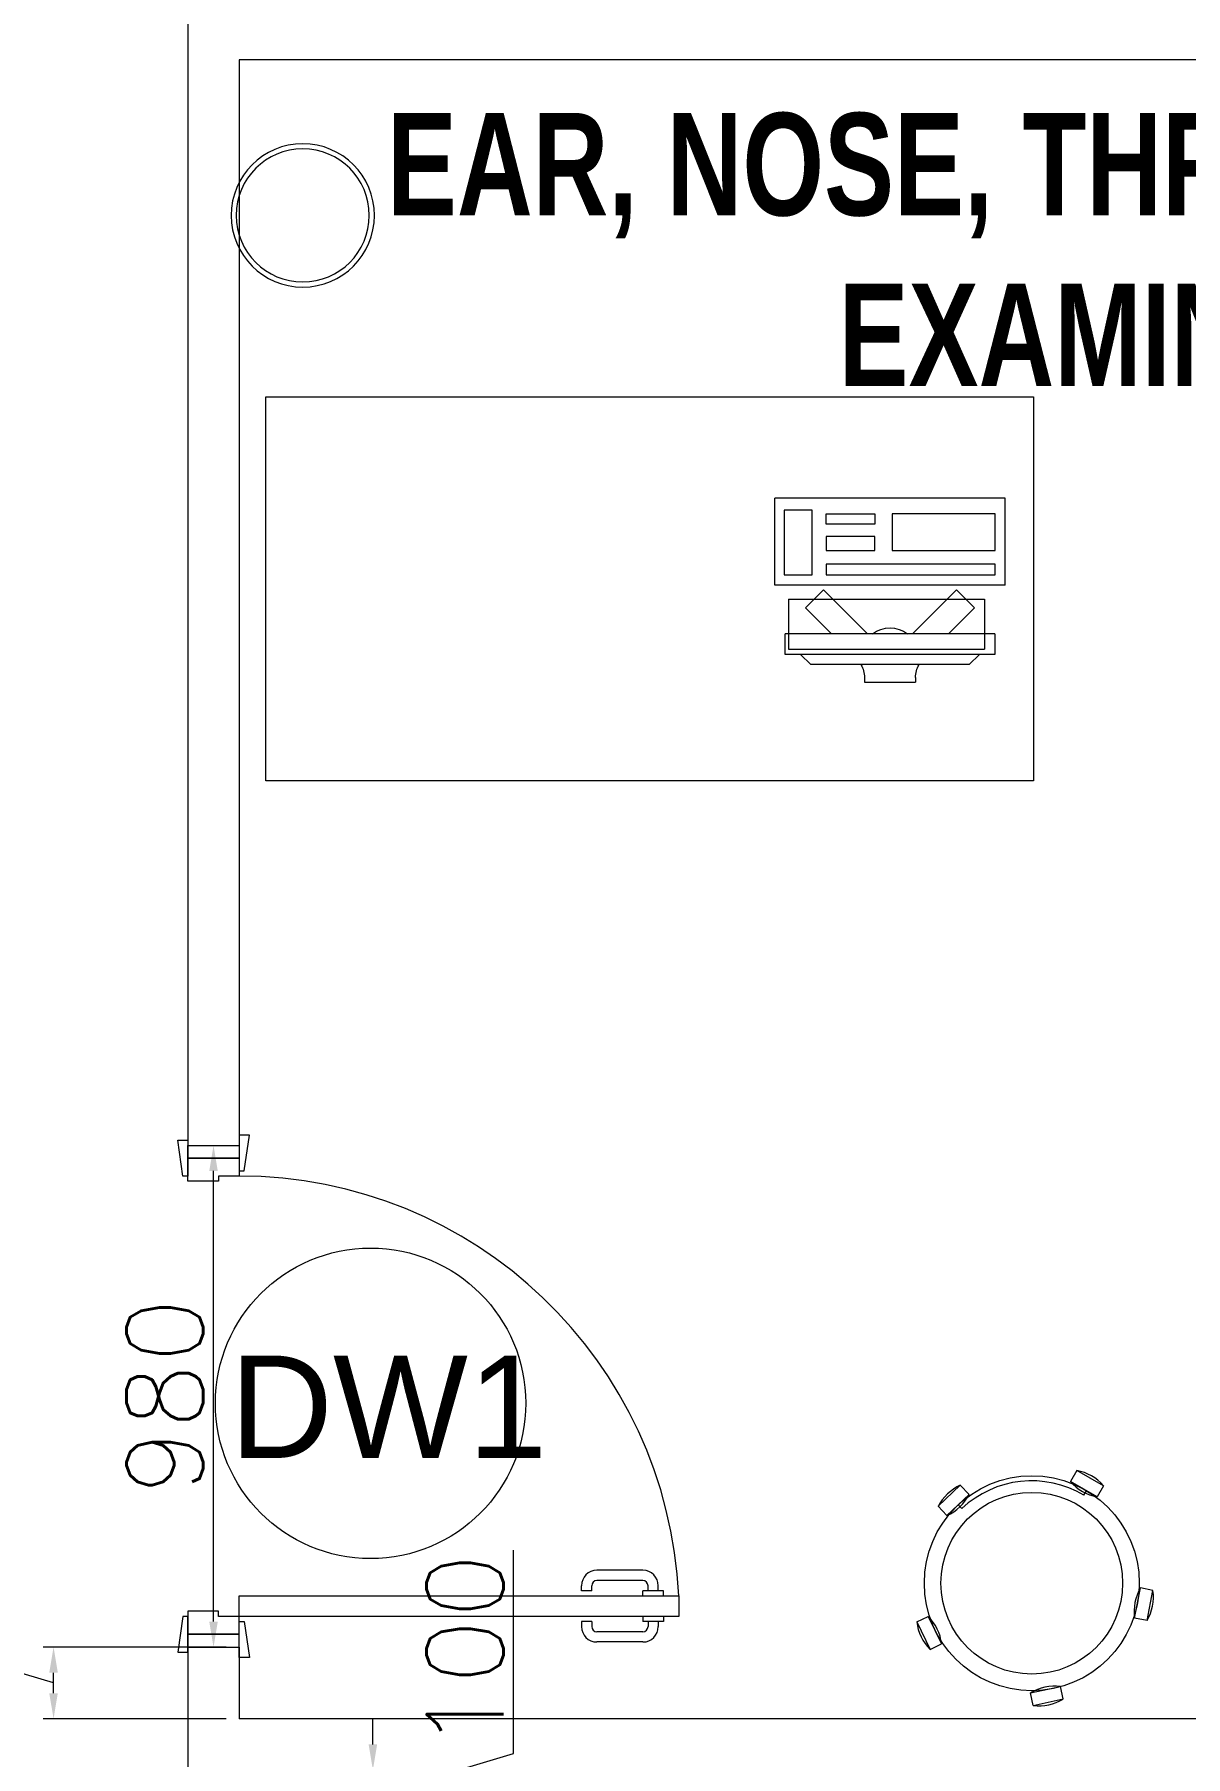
# Model space of a CAD drawing. Header units: millimetres. Extents: x -2143172 to 5255, y -610845 to 279739.
# Drawn here: x -1062957 to -1060707, y -591072 to -587708 of the extents above; entities that cross this region are included whole.
import ezdxf

# ---------------------------------------------------------------- set-up
doc = ezdxf.new("R2010")
doc.units = ezdxf.units.MM
doc.header["$LTSCALE"] = 30
doc.linetypes.add('HIDDEN', pattern=[9.525, 6.35, -3.175])
doc.layers.get('0').update_dxf_attribs({"lineweight": 5})
doc.layers.get('Defpoints').update_dxf_attribs({"lineweight": 5})
for name, color, linetype, lineweight in [('72_EGR_BASE_TEXT', 7, 'Continuous', 5), ('dims.', 152, 'Continuous', 5), ('DTAG', 20, 'Continuous', 9), ('LOADING', 163, 'Continuous', 5), ('Walls', 32, 'Continuous', 5)]:
    doc.layers.add(name, color=color, linetype=linetype, lineweight=lineweight)
doc.layers.add('Wooden Joinery', color=7, linetype='Continuous', lineweight=5, true_color=0x521300)
doc.styles.add('SIMPLEX', font='SIMPLEX.shx', dxfattribs={"height": 150})
doc.styles.add('TTLB-A0-JeddahDP$0$swis721', font='swiss.ttf')
doc.styles.add('X3G_ENTITY_9EC9', font='swisscl.ttf', dxfattribs={"height": 0.2})
doc.dimstyles.new('Buk', dxfattribs={"dimtxt": 150, "dimasz": 50, "dimexe": 20, "dimexo": 25, "dimgap": 20, "dimtad": 1, "dimdec": 0, "dimrnd": 5, "dimdsep": 46, "dimtxsty": 'SIMPLEX', "dimcen": 0, "dimdle": 20, "dimclrd": 256, "dimclre": 256, "dimclrt": 256, "dimadec": 0, "dimazin": 0, "dimtfac": 0.0075, "dimtdec": 0, "dimtmove": 1, "dimatfit": 2, "dimldrblk": 'ARCHTICK', "dimfxl": 1, "dimtolj": 1, "dimtzin": 0, "dimlwd": -1, "dimlwe": -1, "dimarcsym": 0})

# ---------------------------------------------------------------- blocks, each defined once
blk = doc.blocks.new('*D350')
at = {"layer": 'Defpoints', "color": 0, "transparency": 16777216}
for p in [(-1062919.6, -590858.1), (-1062557, -590858.1, 0.1), (-1062557, -590998.1, 0.1)]:
    blk.add_point(p, dxfattribs=at)
at = {"layer": 'dims.', "transparency": 16777216}
for p, q in [((-1063044.6, -590890.6), (-1063044.6, -590493.5)), ((-1062919.6, -590928.1), (-1063044.6, -590890.6)), ((-1062919.6, -590948.1), (-1062919.6, -590908.1))]:
    blk.add_line(p, q, dxfattribs=at)
at = {"layer": 'dims.', "linetype": 'Continuous', "transparency": 16777216}
for p, q in [((-1062582, -590858.1), (-1062939.6, -590858.1)), ((-1062582, -590998.1), (-1062939.6, -590998.1))]:
    blk.add_line(p, q, dxfattribs=at)
at = {"layer": 'dims.', "transparency": 16777216}
for points in [[(-1062928, -590908.1), (-1062911.3, -590908.1), (-1062919.6, -590858.1)], [(-1062928, -590948.1), (-1062911.3, -590948.1), (-1062919.6, -590998.1)]]:
    blk.add_solid(points, dxfattribs=at)
at = {"layer": 'dims.', "transparency": 16777216, "insert": (-1063139.6, -590692.1), "char_height": 150, "attachment_point": 5, "rotation": 90, "style": 'SIMPLEX'}
blk.add_mtext('\\A1;140', dxfattribs=at)
blk = doc.blocks.new('_ArchTick')
at = {"color": 0, "linetype": 'ByBlock', "const_width": 0.15}
blk.add_lwpolyline([(-0.5, -0.5), (0.5, 0.5)], dxfattribs=at)
blk = doc.blocks.new('*D351')
at = {"layer": 'Defpoints', "color": 0, "transparency": 16777216}
for p in [(-1062607, -589878.1, 0.1), (-1062607, -589878.1), (-1062607, -590858.1, 0.1)]:
    blk.add_point(p, dxfattribs=at)
at = {"layer": 'dims.', "linetype": 'Continuous', "transparency": 16777216}
for p, q in [((-1062632, -589878.1), (-1062627, -589878.1)), ((-1062582, -590858.1), (-1062587, -590858.1))]:
    blk.add_line(p, q, dxfattribs=at)
at = {"layer": 'dims.', "transparency": 16777216}
blk.add_line((-1062607, -590808.1), (-1062607, -589928.1), dxfattribs=at)
for points in [[(-1062615.3, -589928.1), (-1062598.7, -589928.1), (-1062607, -589878.1)], [(-1062615.3, -590808.1), (-1062598.7, -590808.1), (-1062607, -590858.1)]]:
    blk.add_solid(points, dxfattribs=at)
at = {"layer": 'dims.', "transparency": 16777216, "insert": (-1062702, -590368.1), "char_height": 150, "attachment_point": 5, "rotation": 90, "style": 'SIMPLEX'}
blk.add_mtext('\\A1;980', dxfattribs=at)
blk = doc.blocks.new('*D352')
at = {"layer": 'Defpoints', "color": 0, "transparency": 16777216}
for p in [(-1062557, -591098.1, 0.1), (-1062557, -591198.1, 0.1), (-1062295.6, -591198.1)]:
    blk.add_point(p, dxfattribs=at)
at = {"layer": 'dims.', "transparency": 16777216}
for p, q in [((-1062020.6, -591065.6), (-1062020.6, -590668.5)), ((-1062295.6, -591048.1), (-1062295.6, -590998.1)), ((-1062295.6, -591148.1), (-1062020.6, -591065.6)), ((-1062295.6, -591098.1), (-1062295.6, -591198.1)), ((-1062295.6, -591098.1), (-1062295.6, -591198.1)), ((-1062295.6, -591248.1), (-1062295.6, -591298.1))]:
    blk.add_line(p, q, dxfattribs=at)
at = {"layer": 'dims.', "linetype": 'Continuous', "transparency": 16777216}
for p, q in [((-1062532, -591098.1), (-1062275.6, -591098.1)), ((-1062532, -591198.1), (-1062275.6, -591198.1))]:
    blk.add_line(p, q, dxfattribs=at)
at = {"layer": 'dims.', "transparency": 16777216}
for points in [[(-1062303.9, -591048.1), (-1062287.2, -591048.1), (-1062295.6, -591098.1)], [(-1062303.9, -591248.1), (-1062287.2, -591248.1), (-1062295.6, -591198.1)]]:
    blk.add_solid(points, dxfattribs=at)
at = {"layer": 'dims.', "transparency": 16777216, "insert": (-1062115.6, -590867.1), "char_height": 150, "attachment_point": 5, "rotation": 90, "style": 'SIMPLEX'}
blk.add_mtext('\\A1;100', dxfattribs=at)
blk = doc.blocks.new('A$C72370EFE')
at = {"layer": 'Wooden Joinery'}
for p, q in [((-0.01, -0.03), (-0.01, -0.07)), ((0, -0.03), (-0.01, -0.03)), ((0.04, -0.03), (0.05, -0.03)), ((0.05, -0.03), (0.05, -0.07)), ((-0.01, -0.04), (-0.02, -0.04)), ((-0.01, -0.06), (-0.02, -0.06)), ((0.05, -0.04), (0.06, -0.04)), ((0.05, -0.06), (0.06, -0.06)), ((-0.05, -0.07), (-0.05, -0.16)), ((-0.03, -0.07), (-0.03, -0.16)), ((0, -0.07), (-0.01, -0.07)), ((0.04, -0.07), (0.05, -0.07)), ((0.07, -0.07), (0.07, -0.16)), ((0.09, -0.07), (0.09, -0.16)), ((-0.01, -0.17), (-0.02, -0.17)), ((-0.01, -0.19), (-0.02, -0.19)), ((-0.01, -0.17), (-0.01, -0.19)), ((0.05, -0.17), (0.06, -0.17)), ((0.05, -0.17), (0.05, -0.19)), ((0.05, -0.19), (0.06, -0.19))]:
    blk.add_line(p, q, dxfattribs=at)
for centre, radius, start, end in [((-0.02, -0.07), 0.03, 90, 180), ((-0.02, -0.07), 0.01, 90, 180), ((0.06, -0.07), 0.03, 0, 90), ((0.06, -0.07), 0.01, 0, 90), ((-0.02, -0.16), 0.03, 180, 270), ((-0.02, -0.16), 0.01, 180, 270), ((0.06, -0.16), 0.01, 270, 0), ((0.06, -0.16), 0.03, 270, 0)]:
    blk.add_arc(centre, radius, start, end, dxfattribs=at)
blk = doc.blocks.new('A$C5DAD61B4')
at = {"layer": 'Wooden Joinery'}
for points in [[(80, 959.1), (80, 969.1), (10, 979.1), (10, 959.1)], [(940, 959.1), (940, 969.1), (1010, 979.1), (1010, 959.1)], [(70, 859.1), (70, 849.1), (0, 839.1), (0, 859.1)], [(120, 859.1), (120, 0), (80, 0), (80, 859.1)], [(950, 859.1), (950, 849.1), (1020, 839.1), (1020, 859.1)]]:
    blk.add_lwpolyline(points, close=True, dxfattribs=at)
for points in [[(45, 859.1), (45, 959.1), (20, 959.1), (20, 859.1), (45, 859.1)], [(45, 859.1), (80, 859.1), (80, 899.1), (90, 899.1), (90, 959.1), (45, 959.1), (45, 859.1)], [(975, 859.1), (940, 859.1), (940, 899.1), (930, 899.1), (930, 959.1), (975, 959.1), (975, 859.1)], [(975, 859.1), (975, 959.1), (1000, 959.1), (1000, 859.1), (975, 859.1)]]:
    blk.add_lwpolyline(points, dxfattribs=at)
blk.add_arc((80, 859.1), 860, 272.666, 0, dxfattribs=at)
at = {"layer": 'Wooden Joinery', "xscale": 999.9999999998854, "yscale": 999.9999999998854, "zscale": 999.9999999998854, "rotation": 180}
blk.add_blockref('A$C72370EFE', (120, 0), dxfattribs=at)
blk = doc.blocks.new('A$C164D1FF0')
at = {"layer": 'DTAG'}
blk.add_circle((0, 0), 303.3, dxfattribs=at)
at = {"layer": 'DTAG', "insert": (-275.2, 93.3), "char_height": 200, "width": 6547.939, "attachment_point": 1, "style": 'TTLB-A0-JeddahDP$0$swis721'}
blk.add_mtext('DW1', dxfattribs=at)
blk = doc.blocks.new('WM00001-P')
blk.add_circle((0, 0), 0.14)
at = {"color": 8}
blk.add_circle((0, 0), 0.13, dxfattribs=at)
blk = doc.blocks.new('ITCWLS1-P')
for p, q in [((-0.17, 0.45), (-0.17, 0)), ((-0.17, 0.45), (0, 0.45)), ((0, 0.45), (0, 0)), ((-0.2651, 0.43, 0), (-0.3051, 0.43, 0)), ((-0.3051, 0.43, 0), (-0.3051, 0.02, 0)), ((-0.2651, 0.43, 0), (-0.2651, 0.02, 0)), ((-0.1496, 0.4305), (-0.1291, 0.4305)), ((-0.1291, 0.4305), (-0.1291, 0.4089)), ((-0.3251, 0.38, 0), (-0.3051, 0.4, 0)), ((-0.3251, 0.38, 0), (-0.3251, 0.07, 0)), ((-0.3251, 0.07, 0), (-0.3051, 0.05, 0)), ((-0.3051, 0.02, 0), (-0.2651, 0.02, 0)), ((-0.17, 0), (0, 0))]:
    blk.add_line(p, q)
at = {"color": 8, "linetype": 'HIDDEN'}
for p, q in [((-0.197, 0.4094), (-0.295, 0.4094)), ((-0.295, 0.0264), (-0.295, 0.4094)), ((-0.197, 0.0264), (-0.197, 0.4094)), ((-0.197, 0.0264), (-0.295, 0.0264))]:
    blk.add_line(p, q, dxfattribs=at)
at = {"color": 1, "extrusion": (2.48281e-10, 3.18408e-10, -1)}
for p, q in [((-0.2651, 0.3395), (-0.2144, 0.3902)), ((-0.1791, 0.3548), (-0.2144, 0.3902)), ((-0.2651, 0.2688), (-0.1791, 0.3548))]:
    blk.add_line(p, q, dxfattribs=at)
at = {"color": 1}
for p, q in [((-0.3503, 0.275), (-0.3596, 0.275)), ((-0.3596, 0.175), (-0.3596, 0.275)), ((-0.3503, 0.175), (-0.3596, 0.175))]:
    blk.add_line(p, q, dxfattribs=at)
at = {"color": 1, "extrusion": (2.48281e-10, -3.18408e-10, -1)}
for p, q in [((-0.2651, 0.1812), (-0.1791, 0.0952)), ((-0.2651, 0.1105), (-0.2144, 0.0598)), ((-0.1791, 0.0952), (-0.2144, 0.0598))]:
    blk.add_line(p, q, dxfattribs=at)
blk.add_lwpolyline([(-0.1291, 0.4089), (-0.1291, 0.1), (-0.1496, 0.1), (-0.1496, 0.4305)])
for points in [[(-0.1019, 0.4305), (-0.0304, 0.4305), (-0.0304, 0.2294), (-0.1019, 0.2294)], [(-0.1019, 0.1954), (-0.0747, 0.1954), (-0.0747, 0.1), (-0.1019, 0.1)], [(-0.0304, 0.1954), (-0.0508, 0.1954), (-0.0508, 0.1), (-0.0304, 0.1)], [(-0.1496, 0.0727), (-0.0236, 0.0727), (-0.0236, 0.0182), (-0.1496, 0.0182)]]:
    blk.add_lwpolyline(points, close=True)
at = {"color": 250, "linetype": 'Continuous'}
for points in [[(-0.1496, 0.1), (-0.1496, 0.1), (-0.1496, 0.1), (-0.1496, 0.1), (-0.1496, 0.1), (-0.1496, 0.1), (-0.1496, 0.1), (-0.1496, 0.1), (-0.1496, 0.1)], [(-0.1496, 0.1), (-0.1496, 0.1), (-0.1496, 0.1), (-0.1496, 0.1), (-0.1496, 0.1), (-0.1496, 0.1), (-0.1496, 0.1), (-0.1496, 0.1), (-0.1496, 0.1), (-0.1496, 0.1), (-0.1496, 0.1), (-0.1496, 0.1), (-0.1496, 0.1), (-0.1496, 0.1), (-0.1496, 0.1), (-0.1496, 0.1), (-0.1496, 0.1), (-0.1496, 0.1)], [(-0.1496, 0.1), (-0.1496, 0.1), (-0.1496, 0.1), (-0.1496, 0.1), (-0.1496, 0.1), (-0.1496, 0.1), (-0.1496, 0.1), (-0.1496, 0.1), (-0.1496, 0.1), (-0.1496, 0.1)], [(-0.1496, 0.1), (-0.1496, 0.1), (-0.1496, 0.1), (-0.1496, 0.1), (-0.1496, 0.1), (-0.1496, 0.1), (-0.1496, 0.1)], [(-0.1496, 0.1), (-0.1496, 0.1), (-0.1496, 0.1), (-0.1496, 0.1), (-0.1496, 0.1), (-0.1496, 0.1), (-0.1496, 0.1), (-0.1496, 0.1), (-0.1496, 0.1), (-0.1496, 0.1)], [(-0.1496, 0.1), (-0.1496, 0.1), (-0.1496, 0.1), (-0.1496, 0.1), (-0.1496, 0.1), (-0.1496, 0.1), (-0.1496, 0.1), (-0.1496, 0.1), (-0.1496, 0.1), (-0.1496, 0.1), (-0.1496, 0.1), (-0.1496, 0.1), (-0.1496, 0.1), (-0.1496, 0.1), (-0.1496, 0.1)], [(-0.1496, 0.1), (-0.1496, 0.1), (-0.1496, 0.1), (-0.1496, 0.1), (-0.1496, 0.1), (-0.1496, 0.1), (-0.1496, 0.1), (-0.1496, 0.1), (-0.1496, 0.1), (-0.1496, 0.1)], [(-0.1496, 0.1), (-0.1496, 0.1), (-0.1496, 0.1), (-0.1496, 0.1), (-0.1496, 0.1), (-0.1496, 0.1), (-0.1496, 0.1), (-0.1496, 0.1), (-0.1496, 0.1), (-0.1496, 0.1)], [(-0.1496, 0.1), (-0.1496, 0.1), (-0.1496, 0.1), (-0.1496, 0.1), (-0.1496, 0.1), (-0.1496, 0.1), (-0.1496, 0.1), (-0.1496, 0.1), (-0.1496, 0.1), (-0.1496, 0.1), (-0.1496, 0.1), (-0.1496, 0.1), (-0.1496, 0.1), (-0.1496, 0.1), (-0.1496, 0.1), (-0.1496, 0.1), (-0.1496, 0.1), (-0.1496, 0.1), (-0.1496, 0.1), (-0.1496, 0.1), (-0.1496, 0.1), (-0.1496, 0.1), (-0.1496, 0.1), (-0.1496, 0.1), (-0.1496, 0.1), (-0.1496, 0.1), (-0.1496, 0.1), (-0.1496, 0.1), (-0.1496, 0.1), (-0.1496, 0.1), (-0.1496, 0.1), (-0.1496, 0.1), (-0.1496, 0.1), (-0.1496, 0.1), (-0.1496, 0.1), (-0.1496, 0.1), (-0.1496, 0.1), (-0.1496, 0.1), (-0.1496, 0.1), (-0.1496, 0.1), (-0.1496, 0.1), (-0.1496, 0.1), (-0.1496, 0.1), (-0.1496, 0.1), (-0.1496, 0.1), (-0.1496, 0.1), (-0.1496, 0.1), (-0.1496, 0.1), (-0.1496, 0.1), (-0.1496, 0.1), (-0.1496, 0.1), (-0.1496, 0.1), (-0.1496, 0.1), (-0.1496, 0.1)], [(-0.1496, 0.1), (-0.1496, 0.1), (-0.1496, 0.1), (-0.1496, 0.1), (-0.1496, 0.1), (-0.1496, 0.1), (-0.1496, 0.1), (-0.1496, 0.1), (-0.1496, 0.1), (-0.1496, 0.1), (-0.1496, 0.1), (-0.1496, 0.1), (-0.1496, 0.1), (-0.1496, 0.1), (-0.1496, 0.1), (-0.1496, 0.1), (-0.1496, 0.1), (-0.1496, 0.1), (-0.1496, 0.1), (-0.1496, 0.1), (-0.1496, 0.1), (-0.1496, 0.1), (-0.1496, 0.1), (-0.1496, 0.1), (-0.1496, 0.1), (-0.1496, 0.1), (-0.1496, 0.1), (-0.1496, 0.1), (-0.1496, 0.1), (-0.1496, 0.1), (-0.1496, 0.1), (-0.1496, 0.1), (-0.1496, 0.1), (-0.1496, 0.1), (-0.1496, 0.1), (-0.1496, 0.1), (-0.1496, 0.1), (-0.1496, 0.1), (-0.1496, 0.1), (-0.1496, 0.1), (-0.1496, 0.1), (-0.1496, 0.1), (-0.1496, 0.1), (-0.1496, 0.1), (-0.1496, 0.1), (-0.1496, 0.1), (-0.1496, 0.1), (-0.1496, 0.1), (-0.1496, 0.1), (-0.1496, 0.1), (-0.1496, 0.1), (-0.1496, 0.1), (-0.1496, 0.1), (-0.1496, 0.1), (-0.1496, 0.1), (-0.1496, 0.1), (-0.1496, 0.1), (-0.1496, 0.1), (-0.1496, 0.1), (-0.1496, 0.1), (-0.1496, 0.1), (-0.1496, 0.1), (-0.1496, 0.1), (-0.1496, 0.1), (-0.1496, 0.1), (-0.1496, 0.1), (-0.1496, 0.1), (-0.1496, 0.1), (-0.1496, 0.1), (-0.1496, 0.1), (-0.1496, 0.1), (-0.1496, 0.1), (-0.1496, 0.1), (-0.1496, 0.1), (-0.1496, 0.1), (-0.1496, 0.1), (-0.1496, 0.1), (-0.1496, 0.1), (-0.1496, 0.1), (-0.1496, 0.1), (-0.1496, 0.1), (-0.1496, 0.1), (-0.1496, 0.1), (-0.1496, 0.1), (-0.1496, 0.1), (-0.1496, 0.1), (-0.1496, 0.1), (-0.1496, 0.1), (-0.1496, 0.1)], [(-0.1496, 0.1), (-0.1496, 0.1), (-0.1496, 0.1), (-0.1496, 0.1), (-0.1496, 0.1), (-0.1496, 0.1), (-0.1496, 0.1), (-0.1496, 0.1), (-0.1496, 0.1), (-0.1496, 0.1), (-0.1496, 0.1), (-0.1496, 0.1)], [(-0.1496, 0.1), (-0.1496, 0.1), (-0.1496, 0.1), (-0.1496, 0.1), (-0.1496, 0.1), (-0.1496, 0.1), (-0.1496, 0.1)], [(-0.1496, 0.1), (-0.1496, 0.1), (-0.1496, 0.1), (-0.1496, 0.1), (-0.1496, 0.1), (-0.1496, 0.1), (-0.1496, 0.1), (-0.1496, 0.1), (-0.1496, 0.1), (-0.1496, 0.1), (-0.1496, 0.1), (-0.1496, 0.1), (-0.1496, 0.1), (-0.1496, 0.1), (-0.1496, 0.1), (-0.1496, 0.1), (-0.1496, 0.1)], [(-0.1496, 0.1), (-0.1496, 0.1), (-0.1496, 0.1), (-0.1496, 0.1), (-0.1496, 0.1), (-0.1496, 0.1), (-0.1496, 0.1), (-0.1496, 0.1), (-0.1496, 0.1), (-0.1496, 0.1), (-0.1496, 0.1), (-0.1496, 0.1), (-0.1496, 0.1), (-0.1496, 0.1), (-0.1496, 0.1), (-0.1496, 0.1), (-0.1496, 0.1), (-0.1496, 0.1), (-0.1496, 0.1), (-0.1496, 0.1), (-0.1496, 0.1), (-0.1496, 0.1), (-0.1496, 0.1), (-0.1496, 0.1), (-0.1496, 0.1), (-0.1496, 0.1), (-0.1496, 0.1), (-0.1496, 0.1), (-0.1496, 0.1), (-0.1496, 0.1), (-0.1496, 0.1), (-0.1496, 0.1), (-0.1496, 0.1), (-0.1496, 0.1), (-0.1496, 0.1), (-0.1496, 0.1), (-0.1496, 0.1), (-0.1496, 0.1), (-0.1496, 0.1), (-0.1496, 0.1), (-0.1496, 0.1), (-0.1496, 0.1), (-0.1496, 0.1), (-0.1496, 0.1), (-0.1496, 0.1), (-0.1496, 0.1), (-0.1496, 0.1), (-0.1496, 0.1), (-0.1496, 0.1), (-0.1496, 0.1), (-0.1496, 0.1), (-0.1496, 0.1), (-0.1496, 0.1), (-0.1496, 0.1), (-0.1496, 0.1), (-0.1496, 0.1), (-0.1496, 0.1), (-0.1496, 0.1), (-0.1496, 0.1), (-0.1496, 0.1), (-0.1496, 0.1), (-0.1496, 0.1), (-0.1496, 0.1), (-0.1496, 0.1), (-0.1496, 0.1), (-0.1496, 0.1), (-0.1496, 0.1), (-0.1496, 0.1), (-0.1496, 0.1), (-0.1496, 0.1), (-0.1496, 0.1), (-0.1496, 0.1), (-0.1496, 0.1), (-0.1496, 0.1), (-0.1496, 0.1), (-0.1496, 0.1), (-0.1496, 0.1), (-0.1496, 0.1), (-0.1496, 0.1), (-0.1496, 0.1), (-0.1496, 0.1), (-0.1496, 0.1), (-0.1496, 0.1), (-0.1496, 0.1), (-0.1496, 0.1), (-0.1496, 0.1), (-0.1496, 0.1), (-0.1496, 0.1), (-0.1496, 0.1), (-0.1496, 0.1), (-0.1496, 0.1), (-0.1496, 0.1), (-0.1496, 0.1), (-0.1496, 0.1), (-0.1496, 0.1), (-0.1496, 0.1), (-0.1496, 0.1), (-0.1496, 0.1), (-0.1496, 0.1), (-0.1496, 0.1), (-0.1496, 0.1), (-0.1496, 0.1), (-0.1496, 0.1), (-0.1496, 0.1), (-0.1496, 0.1), (-0.1496, 0.1), (-0.1496, 0.1), (-0.1496, 0.1), (-0.1496, 0.1), (-0.1496, 0.1), (-0.1496, 0.1)], [(-0.1496, 0.1), (-0.1496, 0.1), (-0.1496, 0.1), (-0.1496, 0.1), (-0.1496, 0.1), (-0.1496, 0.1), (-0.1496, 0.1), (-0.1496, 0.1)]]:
    blk.add_lwpolyline(points, dxfattribs=at)
for points in [[(-0.1496, 0.1), (-0.1496, 0.1), (-0.1496, 0.1), (-0.1496, 0.1), (-0.1496, 0.1), (-0.1496, 0.1), (-0.1496, 0.1), (-0.1496, 0.1), (-0.1496, 0.1), (-0.1496, 0.1), (-0.1496, 0.1), (-0.1496, 0.1), (-0.1496, 0.1), (-0.1496, 0.1), (-0.1496, 0.1), (-0.1496, 0.1), (-0.1496, 0.1), (-0.1496, 0.1), (-0.1496, 0.1), (-0.1496, 0.1), (-0.1496, 0.1), (-0.1496, 0.1), (-0.1496, 0.1), (-0.1496, 0.1), (-0.1496, 0.1), (-0.1496, 0.1), (-0.1496, 0.1), (-0.1496, 0.1), (-0.1496, 0.1), (-0.1496, 0.1), (-0.1496, 0.1), (-0.1496, 0.1), (-0.1496, 0.1), (-0.1496, 0.1), (-0.1496, 0.1), (-0.1496, 0.1), (-0.1496, 0.1), (-0.1496, 0.1), (-0.1496, 0.1), (-0.1496, 0.1), (-0.1496, 0.1), (-0.1496, 0.1), (-0.1496, 0.1), (-0.1496, 0.1), (-0.1496, 0.1), (-0.1496, 0.1), (-0.1496, 0.1), (-0.1496, 0.1), (-0.1496, 0.1), (-0.1496, 0.1), (-0.1496, 0.1), (-0.1496, 0.1), (-0.1496, 0.1), (-0.1496, 0.1), (-0.1496, 0.1), (-0.1496, 0.1), (-0.1496, 0.1), (-0.1496, 0.1), (-0.1496, 0.1), (-0.1496, 0.1), (-0.1496, 0.1), (-0.1496, 0.1), (-0.1496, 0.1), (-0.1496, 0.1), (-0.1496, 0.1), (-0.1496, 0.1), (-0.1496, 0.1), (-0.1496, 0.1), (-0.1496, 0.1), (-0.1496, 0.1), (-0.1496, 0.1), (-0.1496, 0.1), (-0.1496, 0.1), (-0.1496, 0.1), (-0.1496, 0.1), (-0.1496, 0.1), (-0.1496, 0.1), (-0.1496, 0.1), (-0.1496, 0.1), (-0.1496, 0.1), (-0.1496, 0.1), (-0.1496, 0.1), (-0.1496, 0.1), (-0.1496, 0.1), (-0.1496, 0.1), (-0.1496, 0.1), (-0.1496, 0.1), (-0.1496, 0.1), (-0.1496, 0.1), (-0.1496, 0.1), (-0.1496, 0.1), (-0.1496, 0.1), (-0.1496, 0.1), (-0.1496, 0.1), (-0.1496, 0.1), (-0.1496, 0.1), (-0.1496, 0.1), (-0.1496, 0.1), (-0.1496, 0.1), (-0.1496, 0.1), (-0.1496, 0.1), (-0.1496, 0.1), (-0.1496, 0.1), (-0.1496, 0.1), (-0.1496, 0.1), (-0.1496, 0.1), (-0.1496, 0.1), (-0.1496, 0.1), (-0.1496, 0.1), (-0.1496, 0.1), (-0.1496, 0.1), (-0.1496, 0.1), (-0.1496, 0.1), (-0.1496, 0.1), (-0.1496, 0.1), (-0.1496, 0.1), (-0.1496, 0.1), (-0.1496, 0.1), (-0.1496, 0.1), (-0.1496, 0.1), (-0.1496, 0.1), (-0.1496, 0.1), (-0.1496, 0.1), (-0.1496, 0.1), (-0.1496, 0.1), (-0.1496, 0.1), (-0.1496, 0.1), (-0.1496, 0.1), (-0.1496, 0.1), (-0.1496, 0.1), (-0.1496, 0.1), (-0.1496, 0.1), (-0.1496, 0.1), (-0.1496, 0.1), (-0.1496, 0.1), (-0.1496, 0.1), (-0.1496, 0.1), (-0.1496, 0.1), (-0.1496, 0.1), (-0.1496, 0.1), (-0.1496, 0.1), (-0.1496, 0.1), (-0.1496, 0.1), (-0.1496, 0.1), (-0.1496, 0.1), (-0.1496, 0.1), (-0.1496, 0.1), (-0.1496, 0.1), (-0.1496, 0.1), (-0.1496, 0.1), (-0.1496, 0.1), (-0.1496, 0.1), (-0.1496, 0.1), (-0.1496, 0.1), (-0.1496, 0.1), (-0.1496, 0.1), (-0.1496, 0.1), (-0.1496, 0.1), (-0.1496, 0.1), (-0.1496, 0.1), (-0.1496, 0.1), (-0.1496, 0.1), (-0.1496, 0.1), (-0.1496, 0.1), (-0.1496, 0.1), (-0.1496, 0.1), (-0.1496, 0.1), (-0.1496, 0.1), (-0.1496, 0.1), (-0.1496, 0.1), (-0.1496, 0.1), (-0.1496, 0.1), (-0.1496, 0.1), (-0.1496, 0.1), (-0.1496, 0.1), (-0.1496, 0.1), (-0.1496, 0.1), (-0.1496, 0.1), (-0.1496, 0.1), (-0.1496, 0.1), (-0.1496, 0.1), (-0.1496, 0.1), (-0.1496, 0.1), (-0.1496, 0.1), (-0.1496, 0.1), (-0.1496, 0.1), (-0.1496, 0.1), (-0.1496, 0.1), (-0.1496, 0.1), (-0.1496, 0.1), (-0.1496, 0.1), (-0.1496, 0.1), (-0.1496, 0.1), (-0.1496, 0.1), (-0.1496, 0.1), (-0.1496, 0.1), (-0.1496, 0.1), (-0.1496, 0.1), (-0.1496, 0.1), (-0.1496, 0.1), (-0.1496, 0.1), (-0.1496, 0.1), (-0.1496, 0.1), (-0.1496, 0.1), (-0.1496, 0.1), (-0.1496, 0.1), (-0.1496, 0.1), (-0.1496, 0.1), (-0.1496, 0.1), (-0.1496, 0.1), (-0.1496, 0.1), (-0.1496, 0.1), (-0.1496, 0.1), (-0.1496, 0.1), (-0.1496, 0.1), (-0.1496, 0.1), (-0.1496, 0.1), (-0.1496, 0.1), (-0.1496, 0.1), (-0.1496, 0.1), (-0.1496, 0.1), (-0.1496, 0.1), (-0.1496, 0.1), (-0.1496, 0.1), (-0.1496, 0.1), (-0.1496, 0.1), (-0.1496, 0.1), (-0.1496, 0.1), (-0.1496, 0.1), (-0.1496, 0.1), (-0.1496, 0.1), (-0.1496, 0.1), (-0.1496, 0.1), (-0.1496, 0.1), (-0.1496, 0.1), (-0.1496, 0.1), (-0.1496, 0.1), (-0.1496, 0.1), (-0.1496, 0.1), (-0.1496, 0.1), (-0.1496, 0.1), (-0.1496, 0.1), (-0.1496, 0.1), (-0.1496, 0.1), (-0.1496, 0.1), (-0.1496, 0.1), (-0.1496, 0.1), (-0.1496, 0.1), (-0.1496, 0.1), (-0.1496, 0.1), (-0.1496, 0.1), (-0.1496, 0.1), (-0.1496, 0.1), (-0.1496, 0.1), (-0.1496, 0.1), (-0.1496, 0.1), (-0.1496, 0.1), (-0.1496, 0.1), (-0.1496, 0.1), (-0.1496, 0.1), (-0.1496, 0.1), (-0.1496, 0.1), (-0.1496, 0.1), (-0.1496, 0.1), (-0.1496, 0.1), (-0.1496, 0.1), (-0.1496, 0.1), (-0.1496, 0.1), (-0.1496, 0.1), (-0.1496, 0.1), (-0.1496, 0.1), (-0.1496, 0.1), (-0.1496, 0.1), (-0.1496, 0.1), (-0.1496, 0.1), (-0.1496, 0.1), (-0.1496, 0.1)], [(-0.1496, 0.1), (-0.1496, 0.1), (-0.1496, 0.1), (-0.1496, 0.1), (-0.1496, 0.1), (-0.1496, 0.1), (-0.1496, 0.1), (-0.1496, 0.1), (-0.1496, 0.1), (-0.1496, 0.1), (-0.1496, 0.1), (-0.1496, 0.1), (-0.1496, 0.1), (-0.1496, 0.1), (-0.1496, 0.1), (-0.1496, 0.1), (-0.1496, 0.1), (-0.1496, 0.1), (-0.1496, 0.1), (-0.1496, 0.1), (-0.1496, 0.1), (-0.1496, 0.1), (-0.1496, 0.1), (-0.1496, 0.1), (-0.1496, 0.1), (-0.1496, 0.1), (-0.1496, 0.1), (-0.1496, 0.1), (-0.1496, 0.1), (-0.1496, 0.1), (-0.1496, 0.1), (-0.1496, 0.1), (-0.1496, 0.1), (-0.1496, 0.1), (-0.1496, 0.1), (-0.1496, 0.1), (-0.1496, 0.1), (-0.1496, 0.1), (-0.1496, 0.1), (-0.1496, 0.1), (-0.1496, 0.1), (-0.1496, 0.1), (-0.1496, 0.1), (-0.1496, 0.1), (-0.1496, 0.1), (-0.1496, 0.1), (-0.1496, 0.1), (-0.1496, 0.1), (-0.1496, 0.1), (-0.1496, 0.1), (-0.1496, 0.1), (-0.1496, 0.1), (-0.1496, 0.1), (-0.1496, 0.1), (-0.1496, 0.1), (-0.1496, 0.1), (-0.1496, 0.1), (-0.1496, 0.1), (-0.1496, 0.1), (-0.1496, 0.1), (-0.1496, 0.1), (-0.1496, 0.1), (-0.1496, 0.1), (-0.1496, 0.1), (-0.1496, 0.1), (-0.1496, 0.1), (-0.1496, 0.1), (-0.1496, 0.1), (-0.1496, 0.1), (-0.1496, 0.1), (-0.1496, 0.1), (-0.1496, 0.1), (-0.1496, 0.1), (-0.1496, 0.1), (-0.1496, 0.1), (-0.1496, 0.1), (-0.1496, 0.1), (-0.1496, 0.1), (-0.1496, 0.1), (-0.1496, 0.1), (-0.1496, 0.1), (-0.1496, 0.1), (-0.1496, 0.1), (-0.1496, 0.1), (-0.1496, 0.1), (-0.1496, 0.1), (-0.1496, 0.1), (-0.1496, 0.1), (-0.1496, 0.1), (-0.1496, 0.1), (-0.1496, 0.1), (-0.1496, 0.1), (-0.1496, 0.1), (-0.1496, 0.1), (-0.1496, 0.1), (-0.1496, 0.1), (-0.1496, 0.1), (-0.1496, 0.1), (-0.1496, 0.1), (-0.1496, 0.1), (-0.1496, 0.1), (-0.1496, 0.1), (-0.1496, 0.1), (-0.1496, 0.1), (-0.1496, 0.1), (-0.1496, 0.1), (-0.1496, 0.1), (-0.1496, 0.1), (-0.1496, 0.1), (-0.1496, 0.1), (-0.1496, 0.1), (-0.1496, 0.1), (-0.1496, 0.1), (-0.1496, 0.1), (-0.1496, 0.1), (-0.1496, 0.1), (-0.1496, 0.1), (-0.1496, 0.1), (-0.1496, 0.1), (-0.1496, 0.1), (-0.1496, 0.1), (-0.1496, 0.1), (-0.1496, 0.1), (-0.1496, 0.1), (-0.1496, 0.1), (-0.1496, 0.1), (-0.1496, 0.1), (-0.1496, 0.1), (-0.1496, 0.1), (-0.1496, 0.1), (-0.1496, 0.1), (-0.1496, 0.1), (-0.1496, 0.1), (-0.1496, 0.1), (-0.1496, 0.1), (-0.1496, 0.1), (-0.1496, 0.1), (-0.1496, 0.1), (-0.1496, 0.1), (-0.1496, 0.1), (-0.1496, 0.1), (-0.1496, 0.1), (-0.1496, 0.1), (-0.1496, 0.1), (-0.1496, 0.1), (-0.1496, 0.1), (-0.1496, 0.1), (-0.1496, 0.1), (-0.1496, 0.1), (-0.1496, 0.1), (-0.1496, 0.1), (-0.1496, 0.1), (-0.1496, 0.1), (-0.1496, 0.1), (-0.1496, 0.1), (-0.1496, 0.1), (-0.1496, 0.1), (-0.1496, 0.1), (-0.1496, 0.1), (-0.1496, 0.1), (-0.1496, 0.1), (-0.1496, 0.1), (-0.1496, 0.1), (-0.1496, 0.1), (-0.1496, 0.1), (-0.1496, 0.1), (-0.1496, 0.1), (-0.1496, 0.1), (-0.1496, 0.1), (-0.1496, 0.1), (-0.1496, 0.1), (-0.1496, 0.1), (-0.1496, 0.1), (-0.1496, 0.1), (-0.1496, 0.1), (-0.1496, 0.1), (-0.1496, 0.1), (-0.1496, 0.1), (-0.1496, 0.1), (-0.1496, 0.1), (-0.1496, 0.1), (-0.1496, 0.1), (-0.1496, 0.1), (-0.1496, 0.1), (-0.1496, 0.1), (-0.1496, 0.1), (-0.1496, 0.1), (-0.1496, 0.1), (-0.1496, 0.1), (-0.1496, 0.1), (-0.1496, 0.1), (-0.1496, 0.1), (-0.1496, 0.1), (-0.1496, 0.1), (-0.1496, 0.1), (-0.1496, 0.1), (-0.1496, 0.1), (-0.1496, 0.1), (-0.1496, 0.1), (-0.1496, 0.1), (-0.1496, 0.1), (-0.1496, 0.1), (-0.1496, 0.1), (-0.1496, 0.1), (-0.1496, 0.1), (-0.1496, 0.1), (-0.1496, 0.1), (-0.1496, 0.1), (-0.1496, 0.1), (-0.1496, 0.1), (-0.1496, 0.1), (-0.1496, 0.1), (-0.1496, 0.1), (-0.1496, 0.1)], [(-0.1496, 0.1), (-0.1496, 0.1), (-0.1496, 0.1), (-0.1496, 0.1), (-0.1496, 0.1), (-0.1496, 0.1), (-0.1496, 0.1), (-0.1496, 0.1), (-0.1496, 0.1), (-0.1496, 0.1), (-0.1496, 0.1), (-0.1496, 0.1), (-0.1496, 0.1), (-0.1496, 0.1), (-0.1496, 0.1), (-0.1496, 0.1), (-0.1496, 0.1), (-0.1496, 0.1), (-0.1496, 0.1), (-0.1496, 0.1), (-0.1496, 0.1), (-0.1496, 0.1), (-0.1496, 0.1), (-0.1496, 0.1), (-0.1496, 0.1), (-0.1496, 0.1), (-0.1496, 0.1), (-0.1496, 0.1), (-0.1496, 0.1), (-0.1496, 0.1), (-0.1496, 0.1), (-0.1496, 0.1), (-0.1496, 0.1), (-0.1496, 0.1), (-0.1496, 0.1), (-0.1496, 0.1), (-0.1496, 0.1), (-0.1496, 0.1), (-0.1496, 0.1), (-0.1496, 0.1), (-0.1496, 0.1), (-0.1496, 0.1), (-0.1496, 0.1), (-0.1496, 0.1), (-0.1496, 0.1), (-0.1496, 0.1), (-0.1496, 0.1), (-0.1496, 0.1), (-0.1496, 0.1), (-0.1496, 0.1), (-0.1496, 0.1), (-0.1496, 0.1), (-0.1496, 0.1), (-0.1496, 0.1), (-0.1496, 0.1), (-0.1496, 0.1), (-0.1496, 0.1), (-0.1496, 0.1), (-0.1496, 0.1), (-0.1496, 0.1), (-0.1496, 0.1), (-0.1496, 0.1), (-0.1496, 0.1), (-0.1496, 0.1), (-0.1496, 0.1), (-0.1496, 0.1), (-0.1496, 0.1), (-0.1496, 0.1), (-0.1496, 0.1), (-0.1496, 0.1), (-0.1496, 0.1), (-0.1496, 0.1), (-0.1496, 0.1), (-0.1496, 0.1), (-0.1496, 0.1), (-0.1496, 0.1), (-0.1496, 0.1), (-0.1496, 0.1), (-0.1496, 0.1), (-0.1496, 0.1), (-0.1496, 0.1), (-0.1496, 0.1), (-0.1496, 0.1), (-0.1496, 0.1), (-0.1496, 0.1), (-0.1496, 0.1), (-0.1496, 0.1), (-0.1496, 0.1), (-0.1496, 0.1), (-0.1496, 0.1), (-0.1496, 0.1), (-0.1496, 0.1), (-0.1496, 0.1), (-0.1496, 0.1), (-0.1496, 0.1), (-0.1496, 0.1), (-0.1496, 0.1), (-0.1496, 0.1), (-0.1496, 0.1), (-0.1496, 0.1), (-0.1496, 0.1), (-0.1496, 0.1), (-0.1496, 0.1), (-0.1496, 0.1), (-0.1496, 0.1), (-0.1496, 0.1), (-0.1496, 0.1), (-0.1496, 0.1), (-0.1496, 0.1), (-0.1496, 0.1), (-0.1496, 0.1), (-0.1496, 0.1), (-0.1496, 0.1), (-0.1496, 0.1), (-0.1496, 0.1), (-0.1496, 0.1), (-0.1496, 0.1), (-0.1496, 0.1), (-0.1496, 0.1), (-0.1496, 0.1), (-0.1496, 0.1), (-0.1496, 0.1), (-0.1496, 0.1), (-0.1496, 0.1), (-0.1496, 0.1), (-0.1496, 0.1), (-0.1496, 0.1), (-0.1496, 0.1), (-0.1496, 0.1), (-0.1496, 0.1), (-0.1496, 0.1), (-0.1496, 0.1), (-0.1496, 0.1), (-0.1496, 0.1), (-0.1496, 0.1), (-0.1496, 0.1), (-0.1496, 0.1), (-0.1496, 0.1), (-0.1496, 0.1), (-0.1496, 0.1), (-0.1496, 0.1), (-0.1496, 0.1), (-0.1496, 0.1), (-0.1496, 0.1), (-0.1496, 0.1), (-0.1496, 0.1), (-0.1496, 0.1), (-0.1496, 0.1), (-0.1496, 0.1), (-0.1496, 0.1), (-0.1496, 0.1), (-0.1496, 0.1), (-0.1496, 0.1), (-0.1496, 0.1), (-0.1496, 0.1), (-0.1496, 0.1), (-0.1496, 0.1), (-0.1496, 0.1), (-0.1496, 0.1), (-0.1496, 0.1), (-0.1496, 0.1), (-0.1496, 0.1), (-0.1496, 0.1), (-0.1496, 0.1), (-0.1496, 0.1), (-0.1496, 0.1), (-0.1496, 0.1), (-0.1496, 0.1), (-0.1496, 0.1), (-0.1496, 0.1), (-0.1496, 0.1), (-0.1496, 0.1), (-0.1496, 0.1), (-0.1496, 0.1), (-0.1496, 0.1), (-0.1496, 0.1), (-0.1496, 0.1), (-0.1496, 0.1), (-0.1496, 0.1), (-0.1496, 0.1), (-0.1496, 0.1), (-0.1496, 0.1), (-0.1496, 0.1), (-0.1496, 0.1), (-0.1496, 0.1), (-0.1496, 0.1), (-0.1496, 0.1), (-0.1496, 0.1), (-0.1496, 0.1), (-0.1496, 0.1), (-0.1496, 0.1), (-0.1496, 0.1), (-0.1496, 0.1), (-0.1496, 0.1), (-0.1496, 0.1), (-0.1496, 0.1), (-0.1496, 0.1), (-0.1496, 0.1), (-0.1496, 0.1), (-0.1496, 0.1), (-0.1496, 0.1), (-0.1496, 0.1), (-0.1496, 0.1), (-0.1496, 0.1), (-0.1496, 0.1), (-0.1496, 0.1), (-0.1496, 0.1), (-0.1496, 0.1), (-0.1496, 0.1), (-0.1496, 0.1), (-0.1496, 0.1), (-0.1496, 0.1), (-0.1496, 0.1), (-0.1496, 0.1), (-0.1496, 0.1), (-0.1496, 0.1), (-0.1496, 0.1), (-0.1496, 0.1), (-0.1496, 0.1)]]:
    blk.add_lwpolyline(points, close=True, dxfattribs=at)
at = {"color": 1}
for centre, radius, start, end in [((-0.3503, 0.325), 0.05, 270, 300.3093), ((-0.3089, 0.225), 0.0556, 321.9431, 38.0569), ((-0.3503, 0.125), 0.05, 59.6907, 90)]:
    blk.add_arc(centre, radius, start, end, dxfattribs=at)
blk = doc.blocks.new('HF10037B-P')
at = {"color": 0}
for p, q in [((0.2459, 0.134), (0.1859, 0.134)), ((0.1859, 0.134), (0.1859, 0.109)), ((0.2459, 0.109), (0.1859, 0.109)), ((0.2459, 0.134), (0.2459, 0.109)), ((0, 0), (-0.0142, -0.0583)), ((0, 0), (0.0243, -0.0059)), ((0.0243, -0.0059), (0.01, -0.0642)), ((0.4071, -0.0094), (0.431, -0.0018)), ((0.4071, -0.0094), (0.4255, -0.0665)), ((0.431, -0.0018), (0.4493, -0.0589)), ((-0.0142, -0.0583), (0.01, -0.0642)), ((0.4069, -0.0417), (0.4165, -0.0387)), ((0.4255, -0.0665), (0.4493, -0.0589)), ((0.0524, -0.2725), (0.0674, -0.2525)), ((0.0674, -0.2525), (0.1154, -0.2885)), ((0.3125, -0.2897), (0.362, -0.2558)), ((0.3267, -0.268), (0.3323, -0.2763)), ((0.3761, -0.2764), (0.362, -0.2558)), ((0.0524, -0.2725), (0.1004, -0.3085)), ((0.1004, -0.3085), (0.1154, -0.2885)), ((0.3266, -0.3103), (0.3125, -0.2897)), ((0.3266, -0.3103), (0.3761, -0.2764))]:
    blk.add_line(p, q, dxfattribs=at)
for radius in [0.21, 0.1775]:
    blk.add_circle((0.2161, -0.1014), radius, dxfattribs=at)
for centre, radius, start, end in [((0.2159, 0.0465), 0.0925, 71.0754, 108.9246), ((0.2159, 0.1965), 0.0925, 251.0754, 288.9246), ((0.0779, -0.0499), 0.0925, 147.3419, 185.1912), ((-0.0678, -0.0143), 0.0925, 327.3419, 5.1912), ((0.4996, -0.0113), 0.0925, 178.8412, 216.6904), ((0.3568, -0.057), 0.0925, 358.8412, 36.6904), ((0.2161, -0.1014), 0.2, 303.6037, 17.3657), ((0.0389, -0.3404), 0.0925, 34.1875, 72.0368), ((0.3867, -0.3449), 0.0925, 105.5121, 143.3614), ((0.1289, -0.2205), 0.0925, 214.1875, 252.0368), ((0.3019, -0.2212), 0.0925, 285.5121, 323.3614)]:
    blk.add_arc(centre, radius, start, end, dxfattribs=at)

msp = doc.modelspace()

# ---------------------------------------------------------------- linework, layer by layer
at = {"layer": 'LOADING', "elevation": 0.2}
msp.add_lwpolyline([(-1061004.5, -588415.9), (-1061004.5, -589165.9), (-1062504.5, -589165.9), (-1062504.5, -588415.9)], close=True, dxfattribs=at)
at = {"layer": 'Walls'}
for p, q in [((-1062657, -587018.1, 0.2), (-1062657, -589878.1, 0.2)), ((-1062557, -587758.1, 0.2), (-1062557, -589878.1, 0.2)), ((-1058357, -587758.1, 0.2), (-1062557, -587758.1, 0.2)), ((-1062657, -589878.1, 0.2), (-1062557, -589878.1, 0.2)), ((-1062657, -590858.1, 0.2), (-1062657, -591198.1, 0.2)), ((-1062657, -590858.1, 0.2), (-1062557, -590858.1, 0.2)), ((-1062557, -590858.1, 0.2), (-1062557, -590998.1, 0.2)), ((-1058357, -590998.1, 0.2), (-1062557, -590998.1, 0.2))]:
    msp.add_line(p, q, dxfattribs=at)

# ---------------------------------------------------------------- block references
at = {"layer": 'DTAG'}
msp.add_blockref('A$C164D1FF0', (-1062300.1, -590381.9, -0.1), dxfattribs=at)
at = {"layer": 'LOADING', "extrusion": (2.24019e-05, -2.26055e-18, -1), "xscale": 1000, "yscale": 1000, "zscale": 1000, "rotation": 180}
msp.add_blockref('WM00001-P', (1062432.6, -588061.7, -23.9), dxfattribs=at)
at = {"layer": 'LOADING', "extrusion": (1.93992e-16, 8.01373e-06, 1), "xscale": -1000.000000000014, "yscale": 1000.000000000014, "zscale": 1000.000000000014, "rotation": 270}
msp.add_blockref('ITCWLS1-P', (-1061510, -588614.1, -4.6), dxfattribs=at)
at = {"layer": 'LOADING', "extrusion": (-1.16581e-09, 2.75759e-10, -1), "xscale": -999.9999999999995, "yscale": 999.9999999999995, "zscale": 999.9999999999995, "rotation": 244.2186874640738}
msp.add_blockref('HF10037B-P', (1061005.2, -590972, -0.2), dxfattribs=at)
at = {"layer": 'Wooden Joinery', "rotation": 90.00000000000001}
msp.add_blockref('A$C5DAD61B4', (-1061697.9, -590878.1, 0.2), dxfattribs=at)

# ---------------------------------------------------------------- texts
at = {"layer": '72_EGR_BASE_TEXT', "insert": (-1060320.6, -587861.7, 0.1), "char_height": 200, "width": 4223.97, "attachment_point": 2, "style": 'X3G_ENTITY_9EC9'}
msp.add_mtext('{\\fSwis721 LtCn BT|b1|i0|c0|p34;EAR, NOSE, THROAT CONSULTATION / EXAMINATION ROOM}', dxfattribs=at)

# ---------------------------------------------------------------- dimensions: what is measured, and where the dimension line sits
at = {"layer": 'dims.'}
for base, p1, p2, picture, middle in [((-1062607, -589878.1, 0.1), (-1062607, -590858.1, 0.2), (-1062607, -589878.1, 0.2), '*D351', (-1062702, -590368.1, 0.1)), ((-1062919.6, -590858.1, 0.1), (-1062557, -590998.1, 0.2), (-1062557, -590858.1, 0.2), '*D350', (-1063139.6, -590870.6, 0.1)), ((-1062295.6, -591198.1, 0.1), (-1062557, -591098.1, 0.2), (-1062557, -591198.1, 0.2), '*D352', (-1062115.6, -591045.6, 0.1))]:
    dim = msp.add_linear_dim(base=base, p1=p1, p2=p2, angle=90, dimstyle='Buk', dxfattribs=at)
    dim.commit()
    dim.dimension.update_dxf_attribs({"geometry": picture, "text_midpoint": middle})

doc.saveas('drawing.dxf')
